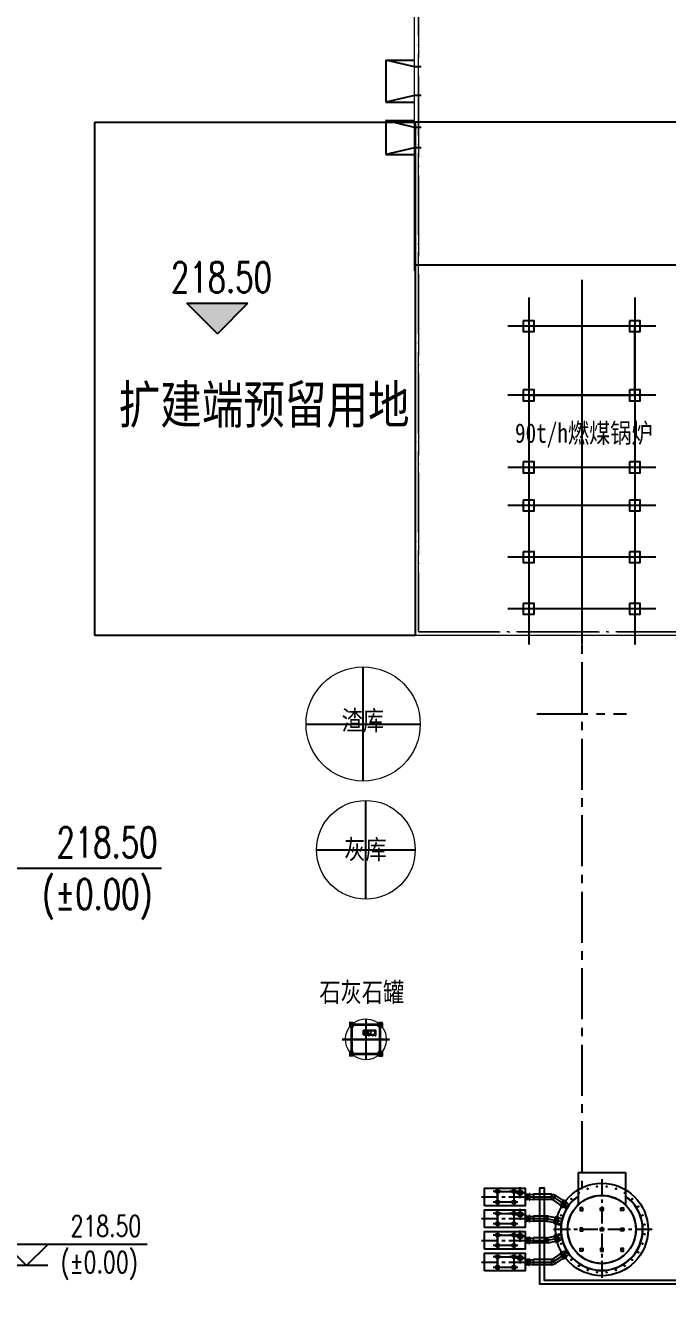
# Model space of a CAD drawing. Header units: metres. Extents: x 497246 to 997717, y 2998582 to 5998198.
# Drawn here: x 497714 to 497761.2, y 2998935.6 to 2999029.9 of the extents above; entities that cross this region are included whole.
import ezdxf

# ---------------------------------------------------------------- set-up
doc = ezdxf.new("R2010")
doc.units = ezdxf.units.M
doc.header["$LTSCALE"] = 1000
for name, pattern in [('CENTER', [2, 1.25, -0.25, 0.25, -0.25]), ('CENTER2', [1.125, 0.75, -0.125, 0.125, -0.125]), ('DASH', [0.35, 0.25, -0.1]), ('DASHED', [19.05, 12.7, -6.35]), ('DOTE', [2.42, 2, -0.2, 0.02, -0.2])]:
    doc.linetypes.add(name, pattern=pattern)
doc.layers.get('0').update_dxf_attribs({"linetype": 'CONTINUOUS'})
doc.layers.get('Defpoints').update_dxf_attribs({"linetype": 'CONTINUOUS'})
for name, color, linetype in [('00011qq11', 3, 'CONTINUOUS'), ('08', 1, 'CONTINUOUS'), ('1', 1, 'CENTER'), ('3', 3, 'CONTINUOUS'), ('4虚线层', 6, 'DASHED'), ('5', 6, 'DASHED'), ('DIM_ELEV', 3, 'CONTINUOUS'), ('DOTE', 1, 'CENTER'), ('PUB_TEXT', 7, 'CONTINUOUS'), ('Road Level', 7, 'CONTINUOUS'), ('YD-R2', 50, 'CONTINUOUS'), ('建筑', 7, 'CONTINUOUS'), ('建筑标高', 7, 'CONTINUOUS'), ('建筑门坡散水', 9, 'CONTINUOUS'), ('挡墙护坡', 5, 'CONTINUOUS'), ('文字', 255, 'CONTINUOUS')]:
    doc.layers.add(name, color=color, linetype=linetype)
for name, color, linetype, lineweight in [('05', 4, 'CENTER', 25), ('1轮廓实线层', 4, 'CONTINUOUS', 18), ('3中心线层', 7, 'CENTER', 25), ('5剖面线层', 2, 'CONTINUOUS', 13), ('细线', 7, 'CONTINUOUS', 18)]:
    doc.layers.add(name, color=color, linetype=linetype, lineweight=lineweight)
doc.layers.add('建筑轴线', color=1, linetype='DOTE', lineweight=15, plot=False)
doc.styles.add('-黑体', font='simhei.ttf', dxfattribs={"width": 0.8})
doc.styles.add('_HZTXT', font='txt.shx', dxfattribs={"width": 0.8, "bigfont": 'HZTXT.shx'})
doc.styles.add('_TCH_DIM', font='SIMPLEX', dxfattribs={"bigfont": 'GBCBIG'})

# ---------------------------------------------------------------- blocks, each defined once
blk = doc.blocks.new('11112233')
at = {"layer": '08'}
for p, q in [((497825.505, 2998985.936), (497825.505, 2998960.423)), ((497829.405, 2998985.936), (497829.405, 2998960.423)), ((497833.305, 2998985.936), (497833.305, 2998960.423)), ((497834.851, 2998983.837), (497823.959, 2998983.837)), ((497834.851, 2998978.757), (497823.959, 2998978.757)), ((497834.851, 2998973.457), (497823.959, 2998973.457)), ((497834.851, 2998970.657), (497823.959, 2998970.657)), ((497834.851, 2998966.857), (497823.959, 2998966.857)), ((497834.851, 2998963.057), (497823.959, 2998963.057))]:
    blk.add_line(p, q, dxfattribs=at)
for points in [[(497825.105, 2998984.237), (497825.105, 2998983.437), (497825.905, 2998983.437), (497825.905, 2998984.237)], [(497832.905, 2998984.237), (497832.905, 2998983.437), (497833.705, 2998983.437), (497833.705, 2998984.237)], [(497825.505, 2998983.837), (497825.505, 2998978.757), (497833.305, 2998978.757), (497833.305, 2998983.837)], [(497825.105, 2998979.157), (497825.105, 2998978.357), (497825.905, 2998978.357), (497825.905, 2998979.157)], [(497832.905, 2998979.157), (497832.905, 2998978.357), (497833.705, 2998978.357), (497833.705, 2998979.157)], [(497825.105, 2998973.857), (497825.105, 2998973.057), (497825.905, 2998973.057), (497825.905, 2998973.857)], [(497832.905, 2998973.857), (497832.905, 2998973.057), (497833.705, 2998973.057), (497833.705, 2998973.857)], [(497825.105, 2998971.057), (497825.105, 2998970.257), (497825.905, 2998970.257), (497825.905, 2998971.057)], [(497832.905, 2998971.057), (497832.905, 2998970.257), (497833.705, 2998970.257), (497833.705, 2998971.057)], [(497825.105, 2998967.257), (497825.105, 2998966.457), (497825.905, 2998966.457), (497825.905, 2998967.257)], [(497832.905, 2998967.257), (497832.905, 2998966.457), (497833.705, 2998966.457), (497833.705, 2998967.257)], [(497825.105, 2998963.457), (497825.105, 2998962.657), (497825.905, 2998962.657), (497825.905, 2998963.457)], [(497832.905, 2998963.457), (497832.905, 2998962.657), (497833.705, 2998962.657), (497833.705, 2998963.457)]]:
    blk.add_lwpolyline(points, close=True, dxfattribs=at)
blk = doc.blocks.new('zw$9954')
for points in [[(2300, 5300), (2100, 5300), (2100, 5100), (2300, 5100)], [(3600, 5300), (3800, 5300), (3800, 5100), (3600, 5100)], [(5100, 5300), (5300, 5300), (5300, 5100), (5100, 5100)], [(2300, 3800), (2100, 3800), (2100, 3600), (2300, 3600)], [(3600, 3800), (3800, 3800), (3800, 3600), (3600, 3600)], [(5100, 3800), (5300, 3800), (5300, 3600), (5100, 3600)], [(2300, 2100), (2100, 2100), (2100, 2300), (2300, 2300)], [(3600, 2100), (3800, 2100), (3800, 2300), (3600, 2300)], [(5100, 2100), (5300, 2100), (5300, 2300), (5100, 2300)]]:
    blk.add_lwpolyline(points, close=True)
for centre, radius in [((3700, 3700), 3400), ((2653, 6692), 24), ((3345, 6850), 24), ((4055, 6850), 24), ((4747, 6692), 24), ((1458, 5942), 24), ((2013, 6384), 24), ((5387, 6384), 24), ((5942, 5942), 24), ((708, 4747), 24), ((1016, 5387), 24), ((6384, 5387), 24), ((6692, 4747), 24), ((550, 4055), 24), ((6850, 4055), 24), ((550, 3345), 24), ((6850, 3345), 24), ((708, 2653), 24), ((1016, 2013), 24), ((6384, 2013), 24), ((6692, 2653), 24), ((1458, 1458), 24), ((2013, 1016), 24), ((5387, 1016), 24), ((5942, 1458), 24), ((2653, 708), 24), ((3345, 550), 24), ((4055, 550), 24), ((4747, 708), 24)]:
    blk.add_circle(centre, radius)
at = {"layer": '3中心线层'}
for p, q in [((2681, 6702), (2625, 6682)), ((2643, 6720), (2663, 6664)), ((3375, 6853), (3315, 6847)), ((3342, 6880), (3348, 6820)), ((3700, 7400), (3700, 0)), ((4085, 6847), (4025, 6853)), ((4058, 6880), (4052, 6820)), ((4775, 6682), (4719, 6702)), ((4757, 6720), (4737, 6664)), ((1437, 5963), (1480, 5920)), ((1480, 5963), (1437, 5920)), ((2039, 6400), (1988, 6368)), ((1997, 6410), (2029, 6359)), ((5412, 6368), (5361, 6400)), ((5403, 6410), (5371, 6359)), ((5963, 5963), (5920, 5920)), ((5963, 5920), (5920, 5963)), ((680, 4757), (736, 4737)), ((718, 4775), (698, 4719)), ((990, 5403), (1041, 5371)), ((1032, 5412), (1000, 5361)), ((6410, 5403), (6359, 5371)), ((6400, 5361), (6368, 5412)), ((6720, 4757), (6664, 4737)), ((6702, 4719), (6682, 4775)), ((520, 4058), (580, 4052)), ((553, 4085), (547, 4025)), ((6880, 4058), (6820, 4052)), ((6853, 4025), (6847, 4085)), ((7400, 3700), (0, 3700)), ((520, 3342), (580, 3348)), ((547, 3375), (553, 3315)), ((6880, 3342), (6820, 3348)), ((6847, 3315), (6853, 3375)), ((680, 2643), (736, 2663)), ((698, 2681), (718, 2625)), ((990, 1997), (1041, 2029)), ((1000, 2039), (1032, 1988)), ((6410, 1997), (6359, 2029)), ((6368, 1988), (6400, 2039)), ((6720, 2643), (6664, 2663)), ((6682, 2625), (6702, 2681)), ((1437, 1437), (1480, 1480)), ((1437, 1480), (1480, 1437)), ((1988, 1032), (2039, 1000)), ((1997, 990), (2029, 1041)), ((5361, 1000), (5412, 1032)), ((5403, 990), (5371, 1041)), ((5963, 1437), (5920, 1480)), ((5920, 1437), (5963, 1480)), ((2625, 718), (2681, 698)), ((2643, 680), (2663, 736)), ((3315, 553), (3375, 547)), ((3342, 520), (3348, 580)), ((4025, 547), (4085, 553)), ((4058, 520), (4052, 580)), ((4719, 698), (4775, 718)), ((4757, 680), (4737, 736))]:
    blk.add_line(p, q, dxfattribs=at)
blk = doc.blocks.new('A$C640E79A9')
for p, q in [((152, 903), (152, 533)), ((152, 903), (154, 903)), ((152, 533), (154, 533)), ((154, 940), (154, 495)), ((180, 940), (154, 940)), ((154, 495), (180, 495)), ((180, 495), (180, 940))]:
    blk.add_line(p, q)
for points in [[(3210, 1368), (3210, 68), (210, 68), (210, 1368)], [(1150, 1203), (1150, 1003), (950, 1003), (950, 1203)], [(2350, 1203), (2350, 1003), (2150, 1003), (2150, 1203)], [(1150, 433), (1150, 233), (950, 233), (950, 433)], [(2350, 433), (2350, 233), (2150, 233), (2150, 433)]]:
    blk.add_lwpolyline(points, close=True)
at = {"layer": '1轮廓实线层'}
for centre, radius in [((576, 408), 198), ((401, 408), 11), ((424, 495), 11), ((424, 320), 11), ((576, 408), 138), ((489, 559), 11), ((489, 256), 11), ((576, 583), 11), ((576, 233), 11), ((664, 559), 11), ((664, 256), 11), ((728, 495), 11), ((728, 320), 11), ((751, 408), 11)]:
    blk.add_circle(centre, radius, dxfattribs=at)
at = {"layer": '3中心线层'}
for p, q in [((740, 1103), (1360, 1103)), ((1050, 793), (1050, 1413)), ((1940, 1103), (2560, 1103)), ((2250, 793), (2250, 1413)), ((3420, 718), (0, 718)), ((147, 918), (185, 918)), ((147, 518), (185, 518)), ((984, 408), (169, 408)), ((576, 815), (576, 0)), ((740, 333), (1360, 333)), ((1050, 23), (1050, 643)), ((1940, 333), (2560, 333)), ((2250, 23), (2250, 643))]:
    blk.add_line(p, q, dxfattribs=at)
blk.add_lwpolyline([(2250, 1103), (2250, 333), (1050, 333), (1050, 1103)], close=True, dxfattribs=at)
blk.add_circle((576, 408), 175, dxfattribs=at)
blk = doc.blocks.new('A$C2EA612DB')
at = {"layer": '5剖面线层'}
h = blk.add_hatch(dxfattribs=at)
h.set_pattern_fill('ANSI37', color=0, scale=10, style=0)
h.set_pattern_definition([(45, (-12568.35, 2808.42), (-22.45064, 22.45064), []), (135, (-12568.35, 2808.42), (-22.45064, -22.45064), [])])
h.paths.add_polyline_path([(222, 387, 0.21164), (33, 387), (33, 57, 0.21164), (222, 57)])
for p, q in [((5, 407), (5, 37)), ((5, 407), (7, 407)), ((5, 37), (7, 37)), ((7, 445), (7, 0)), ((33, 445), (7, 445)), ((33, 0), (33, 445)), ((222, 0), (222, 445)), ((222, 445), (248, 445)), ((248, 445), (248, 0)), ((250, 407), (248, 407)), ((250, 37), (248, 37)), ((250, 407), (250, 37)), ((7, 0), (33, 0)), ((248, 0), (222, 0))]:
    blk.add_line(p, q)
for centre, start, end in [((127, 174), 66.10049, 113.89951), ((127, 271), 246.10049, 293.89951)]:
    blk.add_arc(centre, 233, start, end)
at = {"layer": '3中心线层'}
for p, q in [((0, 422), (38, 422)), ((0, 22), (38, 22)), ((255, 422), (217, 422)), ((255, 22), (217, 22))]:
    blk.add_line(p, q, dxfattribs=at)

msp = doc.modelspace()

# ---------------------------------------------------------------- hatches: boundary and pattern name
at = {"layer": 'Road Level'}
msp.add_hatch(color=256, dxfattribs=at).paths.add_polyline_path([(497728.125, 2999007.265), (497725.875, 2999009.515), (497730.375, 2999009.515)])
at = {"layer": '挡墙护坡', "linetype": 'Continuous'}
h = msp.add_hatch(dxfattribs=at)
h.set_pattern_fill('ANSI33', color=256, style=0)
h.set_pattern_definition([(45, (-861.717, 0), (-2.2450640303, 2.2450640303), []), (45, (-859.472, 0), (-2.2450640303, 2.2450640303), [1.5875, -0.79375])])
edge = h.paths.add_edge_path()
edge.add_line((497928.516, 2998901.333), (497928.516, 2998904.333))
edge.add_line((497928.516, 2998904.333), (497677.906, 2998904.333))
edge.add_line((497677.906, 2998904.333), (497652.906, 2998907.833))
edge.add_line((497652.906, 2998907.833), (497585.758, 2998907.833))
edge.add_line((497585.758, 2998907.833), (497584.114, 2998907.908))
edge.add_line((497584.114, 2998907.908), (497583.086, 2998908.033))
edge.add_arc((497585.689, 2998924.833), 17, 179.99144, 261.19191, ccw=False)
edge.add_line((497568.689, 2998924.835), (497568.608, 2998970.517))
edge.add_line((497568.608, 2998970.517), (497565.063, 2998995.51))
edge.add_line((497565.063, 2998995.51), (497564.955, 2999056.413))
edge.add_line((497564.955, 2999056.413), (497561.955, 2999056.408))
edge.add_line((497561.955, 2999056.408), (497562.064, 2998995.296))
edge.add_line((497562.064, 2998995.296), (497565.608, 2998970.302))
edge.add_line((497565.608, 2998970.302), (497565.689, 2998924.833))
edge.add_arc((497585.689, 2998924.833), 20, 180.00007, 261.33693)
edge.add_line((497582.677, 2998905.061), (497583.864, 2998904.916))
edge.add_line((497583.864, 2998904.916), (497585.689, 2998904.833))
edge.add_line((497585.689, 2998904.833), (497652.697, 2998904.833))
edge.add_line((497652.697, 2998904.833), (497677.697, 2998901.333))
edge.add_line((497677.697, 2998901.333), (497928.516, 2998901.333))

# ---------------------------------------------------------------- linework, layer by layer
at = {"color": 3, "linetype": 'CENTER'}
for p, q in [((497738.84, 2998974.362), (497738.84, 2998982.762)), ((497734.64, 2998978.562), (497743.04, 2998978.562)), ((497739.04, 2998965.682), (497739.04, 2998972.942)), ((497735.41, 2998969.312), (497742.67, 2998969.312))]:
    msp.add_line(p, q, dxfattribs=at)
at = {"color": 1}
for p, q in [((497738.115, 2998956.599), (497737.815, 2998956.599)), ((497737.885, 2998956.497), (497737.815, 2998956.497)), ((497737.885, 2998956.492), (497737.815, 2998956.492)), ((497737.885, 2998956.407), (497737.815, 2998956.407)), ((497737.885, 2998956.402), (497737.815, 2998956.402)), ((497738.115, 2998956.299), (497737.815, 2998956.299)), ((497737.885, 2998956.299), (497737.885, 2998956.599)), ((497737.89, 2998956.549), (497737.885, 2998956.549)), ((497737.89, 2998956.349), (497737.885, 2998956.349)), ((497737.89, 2998956.299), (497737.89, 2998956.599)), ((497738.04, 2998956.492), (497737.89, 2998956.492)), ((497738.04, 2998956.407), (497737.89, 2998956.407)), ((497737.895, 2998956.452), (497737.895, 2998956.484)), ((497737.895, 2998956.414), (497737.895, 2998956.447)), ((497738.032, 2998956.487), (497737.897, 2998956.487)), ((497738.032, 2998956.412), (497737.897, 2998956.412)), ((497737.949, 2998956.357), (497737.949, 2998956.282)), ((497737.949, 2998956.357), (497738.009, 2998956.357)), ((497737.949, 2998956.282), (497738.009, 2998956.282)), ((497737.954, 2998956.372), (497737.954, 2998956.272)), ((497737.954, 2998956.362), (497737.954, 2998954.387)), ((497737.962, 2998956.369), (497737.962, 2998956.272)), ((497737.979, 2998956.362), (497737.979, 2998954.387)), ((497737.996, 2998956.369), (497737.996, 2998956.272)), ((497738.004, 2998956.372), (497738.004, 2998956.272)), ((497738.009, 2998956.357), (497738.009, 2998956.282)), ((497738.035, 2998956.452), (497738.035, 2998956.484)), ((497738.035, 2998956.414), (497738.035, 2998956.447)), ((497738.04, 2998956.299), (497738.04, 2998956.599)), ((497738.045, 2998956.549), (497738.04, 2998956.549)), ((497738.045, 2998956.349), (497738.04, 2998956.349)), ((497738.043, 2998956.46), (497738.143, 2998956.46)), ((497738.043, 2998956.41), (497738.143, 2998956.41)), ((497738.045, 2998956.299), (497738.045, 2998956.599)), ((497738.115, 2998956.497), (497738.045, 2998956.497)), ((497738.115, 2998956.492), (497738.045, 2998956.492)), ((497738.045, 2998956.452), (497738.052, 2998956.452)), ((497738.045, 2998956.418), (497738.052, 2998956.418)), ((497738.115, 2998956.407), (497738.045, 2998956.407)), ((497738.115, 2998956.402), (497738.045, 2998956.402)), ((497740.027, 2998956.46), (497738.052, 2998956.46)), ((497738.052, 2998956.41), (497738.052, 2998956.46)), ((497740.027, 2998956.435), (497738.052, 2998956.435)), ((497738.057, 2998956.465), (497738.132, 2998956.465)), ((497738.057, 2998956.46), (497738.057, 2998956.465)), ((497738.057, 2998956.41), (497738.057, 2998956.46)), ((497738.057, 2998956.405), (497738.057, 2998956.41)), ((497738.057, 2998956.405), (497738.132, 2998956.405)), ((497738.115, 2998956.299), (497738.115, 2998956.599)), ((497738.132, 2998956.405), (497738.132, 2998956.465)), ((497738.86, 2998955.694), (497738.86, 2998956.055)), ((497738.86, 2998956.055), (497739.764, 2998956.055)), ((497738.86, 2998955.694), (497739.228, 2998955.694)), ((497738.885, 2998955.694), (497738.885, 2998956.055)), ((497738.885, 2998956.03), (497739.228, 2998956.03)), ((497738.885, 2998955.719), (497739.228, 2998955.719)), ((497739.195, 2998955.988), (497739.195, 2998956.055)), ((497739.195, 2998955.694), (497739.195, 2998955.768)), ((497739.228, 2998955.988), (497739.228, 2998956.055)), ((497739.228, 2998955.656), (497739.228, 2998955.768)), ((497739.266, 2998955.988), (497739.266, 2998956.055)), ((497739.266, 2998955.656), (497739.266, 2998955.768)), ((497739.274, 2998955.988), (497739.274, 2998956.055)), ((497739.274, 2998956.03), (497739.718, 2998956.03)), ((497739.274, 2998955.656), (497739.274, 2998955.768)), ((497739.274, 2998955.719), (497739.718, 2998955.719)), ((497739.274, 2998955.694), (497739.718, 2998955.694)), ((497739.538, 2998955.638), (497739.538, 2998955.694)), ((497739.582, 2998955.638), (497739.582, 2998955.694)), ((497739.718, 2998955.656), (497739.718, 2998956.055)), ((497739.726, 2998955.656), (497739.726, 2998956.055)), ((497739.764, 2998955.694), (497739.764, 2998956.055)), ((497739.764, 2998955.656), (497739.764, 2998956.055)), ((497740.037, 2998956.46), (497739.937, 2998956.46)), ((497740.034, 2998956.452), (497739.937, 2998956.452)), ((497740.034, 2998956.418), (497739.937, 2998956.418)), ((497740.037, 2998956.41), (497739.937, 2998956.41)), ((497740.022, 2998956.465), (497739.947, 2998956.465)), ((497739.947, 2998956.465), (497739.947, 2998956.405)), ((497740.022, 2998956.405), (497739.947, 2998956.405)), ((497740.265, 2998956.599), (497739.965, 2998956.599)), ((497739.965, 2998956.299), (497739.965, 2998956.599)), ((497740.035, 2998956.497), (497739.965, 2998956.497)), ((497740.035, 2998956.492), (497739.965, 2998956.492)), ((497740.035, 2998956.407), (497739.965, 2998956.407)), ((497740.035, 2998956.402), (497739.965, 2998956.402)), ((497740.265, 2998956.299), (497739.965, 2998956.299)), ((497740.022, 2998956.465), (497740.022, 2998956.405)), ((497740.035, 2998956.299), (497740.035, 2998956.599)), ((497740.04, 2998956.549), (497740.035, 2998956.549)), ((497740.04, 2998956.349), (497740.035, 2998956.349)), ((497740.04, 2998956.299), (497740.04, 2998956.599)), ((497740.19, 2998956.492), (497740.04, 2998956.492)), ((497740.19, 2998956.407), (497740.04, 2998956.407)), ((497740.045, 2998956.452), (497740.045, 2998956.484)), ((497740.045, 2998956.414), (497740.045, 2998956.447)), ((497740.182, 2998956.487), (497740.047, 2998956.487)), ((497740.182, 2998956.412), (497740.047, 2998956.412)), ((497740.071, 2998956.357), (497740.071, 2998956.282)), ((497740.071, 2998956.357), (497740.076, 2998956.357)), ((497740.071, 2998956.282), (497740.131, 2998956.282)), ((497740.076, 2998956.372), (497740.076, 2998956.272)), ((497740.076, 2998956.362), (497740.126, 2998956.362)), ((497740.076, 2998956.357), (497740.126, 2998956.357)), ((497740.084, 2998956.369), (497740.084, 2998956.362)), ((497740.101, 2998954.387), (497740.101, 2998956.362)), ((497740.118, 2998956.369), (497740.118, 2998956.362)), ((497740.126, 2998956.372), (497740.126, 2998956.272)), ((497740.126, 2998954.387), (497740.126, 2998956.362)), ((497740.126, 2998956.357), (497740.131, 2998956.357)), ((497740.131, 2998956.357), (497740.131, 2998956.282)), ((497740.185, 2998956.452), (497740.185, 2998956.484)), ((497740.185, 2998956.414), (497740.185, 2998956.447)), ((497740.19, 2998956.299), (497740.19, 2998956.599)), ((497740.195, 2998956.549), (497740.19, 2998956.549)), ((497740.195, 2998956.349), (497740.19, 2998956.349)), ((497740.195, 2998956.299), (497740.195, 2998956.599)), ((497740.265, 2998956.497), (497740.195, 2998956.497)), ((497740.265, 2998956.492), (497740.195, 2998956.492)), ((497740.265, 2998956.407), (497740.195, 2998956.407)), ((497740.265, 2998956.402), (497740.195, 2998956.402)), ((497740.265, 2998956.299), (497740.265, 2998956.599)), ((497739.228, 2998955.656), (497739.274, 2998955.656)), ((497739.543, 2998955.633), (497739.538, 2998955.638)), ((497739.543, 2998955.633), (497739.577, 2998955.633)), ((497739.577, 2998955.633), (497739.582, 2998955.638)), ((497739.718, 2998955.656), (497739.764, 2998955.656)), ((497738.115, 2998954.449), (497737.815, 2998954.449)), ((497737.885, 2998954.347), (497737.815, 2998954.347)), ((497737.885, 2998954.342), (497737.815, 2998954.342)), ((497737.885, 2998954.257), (497737.815, 2998954.257)), ((497737.885, 2998954.252), (497737.815, 2998954.252)), ((497737.885, 2998954.149), (497737.885, 2998954.449)), ((497737.89, 2998954.399), (497737.885, 2998954.399)), ((497737.89, 2998954.199), (497737.885, 2998954.199)), ((497737.89, 2998954.149), (497737.89, 2998954.449)), ((497738.04, 2998954.342), (497737.89, 2998954.342)), ((497738.04, 2998954.257), (497737.89, 2998954.257)), ((497737.895, 2998954.302), (497737.895, 2998954.334)), ((497737.895, 2998954.264), (497737.895, 2998954.297)), ((497738.032, 2998954.337), (497737.897, 2998954.337)), ((497738.032, 2998954.262), (497737.897, 2998954.262)), ((497738.009, 2998954.467), (497737.949, 2998954.467)), ((497737.949, 2998954.392), (497737.949, 2998954.467)), ((497737.954, 2998954.392), (497737.949, 2998954.392)), ((497737.954, 2998954.377), (497737.954, 2998954.477)), ((497738.004, 2998954.387), (497737.954, 2998954.387)), ((497737.962, 2998954.38), (497737.962, 2998954.387)), ((497737.996, 2998954.38), (497737.996, 2998954.387)), ((497738.004, 2998954.377), (497738.004, 2998954.477)), ((497738.009, 2998954.392), (497738.004, 2998954.392)), ((497738.009, 2998954.392), (497738.009, 2998954.467)), ((497738.035, 2998954.302), (497738.035, 2998954.334)), ((497738.035, 2998954.264), (497738.035, 2998954.297)), ((497738.045, 2998954.399), (497738.04, 2998954.399)), ((497738.045, 2998954.199), (497738.04, 2998954.199)), ((497738.043, 2998954.339), (497738.143, 2998954.339)), ((497738.043, 2998954.289), (497738.143, 2998954.289)), ((497738.115, 2998954.347), (497738.045, 2998954.347)), ((497738.115, 2998954.342), (497738.045, 2998954.342)), ((497738.045, 2998954.331), (497738.143, 2998954.331)), ((497738.045, 2998954.297), (497738.143, 2998954.297)), ((497738.115, 2998954.257), (497738.045, 2998954.257)), ((497738.115, 2998954.252), (497738.045, 2998954.252)), ((497738.052, 2998954.314), (497740.027, 2998954.314)), ((497738.052, 2998954.289), (497740.027, 2998954.289)), ((497738.057, 2998954.284), (497738.057, 2998954.344)), ((497738.057, 2998954.344), (497738.132, 2998954.344)), ((497738.057, 2998954.284), (497738.132, 2998954.284)), ((497738.132, 2998954.284), (497738.132, 2998954.344)), ((497740.037, 2998954.339), (497739.937, 2998954.339)), ((497740.037, 2998954.289), (497739.937, 2998954.289)), ((497740.022, 2998954.344), (497739.947, 2998954.344)), ((497739.947, 2998954.344), (497739.947, 2998954.284)), ((497740.022, 2998954.284), (497739.947, 2998954.284)), ((497740.265, 2998954.449), (497739.965, 2998954.449)), ((497739.965, 2998954.149), (497739.965, 2998954.449)), ((497740.035, 2998954.347), (497739.965, 2998954.347)), ((497740.035, 2998954.342), (497739.965, 2998954.342)), ((497740.035, 2998954.257), (497739.965, 2998954.257)), ((497740.035, 2998954.252), (497739.965, 2998954.252)), ((497740.265, 2998954.149), (497739.965, 2998954.149)), ((497740.022, 2998954.344), (497740.022, 2998954.339)), ((497740.022, 2998954.339), (497740.022, 2998954.289)), ((497740.022, 2998954.289), (497740.022, 2998954.284)), ((497740.027, 2998954.339), (497740.027, 2998954.289)), ((497740.034, 2998954.331), (497740.027, 2998954.331)), ((497740.034, 2998954.297), (497740.027, 2998954.297)), ((497740.035, 2998954.149), (497740.035, 2998954.449)), ((497740.04, 2998954.399), (497740.035, 2998954.399)), ((497740.04, 2998954.199), (497740.035, 2998954.199)), ((497740.04, 2998954.149), (497740.04, 2998954.449)), ((497740.19, 2998954.342), (497740.04, 2998954.342)), ((497740.19, 2998954.257), (497740.04, 2998954.257)), ((497740.045, 2998954.302), (497740.045, 2998954.334)), ((497740.045, 2998954.264), (497740.045, 2998954.297)), ((497740.182, 2998954.337), (497740.047, 2998954.337)), ((497740.182, 2998954.262), (497740.047, 2998954.262)), ((497740.071, 2998954.392), (497740.071, 2998954.467)), ((497740.131, 2998954.467), (497740.071, 2998954.467)), ((497740.131, 2998954.392), (497740.071, 2998954.392)), ((497740.076, 2998954.377), (497740.076, 2998954.477)), ((497740.084, 2998954.38), (497740.084, 2998954.477)), ((497740.118, 2998954.38), (497740.118, 2998954.477)), ((497740.126, 2998954.377), (497740.126, 2998954.477)), ((497740.131, 2998954.392), (497740.131, 2998954.467)), ((497740.185, 2998954.302), (497740.185, 2998954.334)), ((497740.185, 2998954.264), (497740.185, 2998954.297)), ((497740.19, 2998954.149), (497740.19, 2998954.449)), ((497740.195, 2998954.399), (497740.19, 2998954.399)), ((497740.195, 2998954.199), (497740.19, 2998954.199)), ((497740.195, 2998954.149), (497740.195, 2998954.449)), ((497740.265, 2998954.347), (497740.195, 2998954.347)), ((497740.265, 2998954.342), (497740.195, 2998954.342)), ((497740.265, 2998954.257), (497740.195, 2998954.257)), ((497740.265, 2998954.252), (497740.195, 2998954.252)), ((497740.265, 2998954.149), (497740.265, 2998954.449))]:
    msp.add_line(p, q, dxfattribs=at)
for p, q in [((497754.638, 2998945.593), (497754.638, 2998943.178)), ((497754.638, 2998945.593), (497758.138, 2998945.593)), ((497758.138, 2998945.593), (497758.138, 2998943.178)), ((497753.628, 2998943.54), (497753.348, 2998943.121)), ((497753.605, 2998943.51), (497753.367, 2998943.153)), ((497753.371, 2998943.105), (497753.651, 2998943.525)), ((497753.479, 2998943.033), (497753.759, 2998943.453)), ((497753.783, 2998943.437), (497753.502, 2998943.017)), ((497753.786, 2998943.435), (497753.505, 2998943.015)), ((497753.616, 2998943.473), (497753.514, 2998943.085)), ((497753.763, 2998943.404), (497753.525, 2998943.048)), ((497753.763, 2998943.404), (497753.525, 2998943.048)), ((497753.529, 2998942.999), (497753.809, 2998943.419)), ((497753.605, 2998943.51), (497753.607, 2998943.509)), ((497753.651, 2998943.525), (497753.628, 2998943.54)), ((497753.759, 2998943.453), (497753.783, 2998943.437)), ((497753.763, 2998943.404), (497753.762, 2998943.406)), ((497753.763, 2998943.404), (497753.765, 2998943.403)), ((497753.809, 2998943.419), (497753.786, 2998943.435)), ((497753.348, 2998943.121), (497753.371, 2998943.105)), ((497753.367, 2998943.153), (497753.369, 2998943.152)), ((497753.406, 2998943.157), (497753.724, 2998943.4)), ((497753.502, 2998943.017), (497753.479, 2998943.033)), ((497753.505, 2998943.015), (497753.529, 2998942.999)), ((497753.525, 2998943.048), (497753.523, 2998943.049)), ((497753.525, 2998943.048), (497753.527, 2998943.047)), ((497753.016, 2998942.321), (497752.918, 2998941.826)), ((497752.918, 2998941.826), (497752.945, 2998941.82)), ((497753.007, 2998942.284), (497752.923, 2998941.863)), ((497752.923, 2998941.863), (497752.925, 2998941.863)), ((497752.945, 2998941.82), (497753.044, 2998942.315)), ((497752.957, 2998941.882), (497753.159, 2998942.228)), ((497753.007, 2998942.284), (497753.009, 2998942.284)), ((497753.044, 2998942.315), (497753.016, 2998942.321)), ((497753.031, 2998942.254), (497753.085, 2998941.856)), ((497753.073, 2998941.795), (497753.171, 2998942.29)), ((497753.1, 2998941.789), (497753.073, 2998941.795)), ((497753.199, 2998942.285), (497753.1, 2998941.789)), ((497753.203, 2998942.284), (497753.104, 2998941.788)), ((497753.104, 2998941.788), (497753.132, 2998941.783)), ((497753.11, 2998941.826), (497753.108, 2998941.827)), ((497753.193, 2998942.247), (497753.11, 2998941.826)), ((497753.193, 2998942.247), (497753.11, 2998941.826)), ((497753.11, 2998941.826), (497753.111, 2998941.826)), ((497753.132, 2998941.783), (497753.23, 2998942.278)), ((497753.171, 2998942.29), (497753.199, 2998942.285)), ((497753.193, 2998942.247), (497753.191, 2998942.247)), ((497753.193, 2998942.247), (497753.195, 2998942.246)), ((497753.23, 2998942.278), (497753.203, 2998942.284)), ((497752.918, 2998940.96), (497752.945, 2998940.965)), ((497753.016, 2998940.465), (497752.918, 2998940.96)), ((497752.923, 2998940.922), (497752.925, 2998940.923)), ((497753.007, 2998940.501), (497752.923, 2998940.922)), ((497752.945, 2998940.965), (497753.044, 2998940.47)), ((497752.957, 2998940.904), (497753.159, 2998940.557)), ((497753.031, 2998940.532), (497753.085, 2998940.929)), ((497753.1, 2998940.996), (497753.073, 2998940.991)), ((497753.073, 2998940.991), (497753.171, 2998940.495)), ((497753.199, 2998940.501), (497753.1, 2998940.996)), ((497753.104, 2998940.997), (497753.132, 2998941.002)), ((497753.203, 2998940.502), (497753.104, 2998940.997)), ((497753.11, 2998940.959), (497753.108, 2998940.959)), ((497753.11, 2998940.959), (497753.111, 2998940.96)), ((497753.193, 2998940.539), (497753.11, 2998940.959)), ((497753.193, 2998940.539), (497753.11, 2998940.959)), ((497753.132, 2998941.002), (497753.23, 2998940.507)), ((497753.007, 2998940.501), (497753.009, 2998940.502)), ((497753.044, 2998940.47), (497753.016, 2998940.465)), ((497753.171, 2998940.495), (497753.199, 2998940.501)), ((497753.193, 2998940.539), (497753.191, 2998940.538)), ((497753.193, 2998940.539), (497753.195, 2998940.539)), ((497753.23, 2998940.507), (497753.203, 2998940.502)), ((497753.348, 2998939.665), (497753.371, 2998939.68)), ((497753.628, 2998939.245), (497753.348, 2998939.665)), ((497753.367, 2998939.632), (497753.369, 2998939.633)), ((497753.605, 2998939.275), (497753.367, 2998939.632)), ((497753.371, 2998939.68), (497753.651, 2998939.26)), ((497753.502, 2998939.768), (497753.479, 2998939.753)), ((497753.479, 2998939.753), (497753.759, 2998939.333)), ((497753.783, 2998939.348), (497753.502, 2998939.768)), ((497753.505, 2998939.77), (497753.529, 2998939.786)), ((497753.786, 2998939.35), (497753.505, 2998939.77)), ((497753.616, 2998939.313), (497753.514, 2998939.7)), ((497753.525, 2998939.738), (497753.523, 2998939.737)), ((497753.525, 2998939.738), (497753.527, 2998939.739)), ((497753.763, 2998939.381), (497753.525, 2998939.738)), ((497753.763, 2998939.381), (497753.525, 2998939.738)), ((497753.529, 2998939.786), (497753.809, 2998939.366)), ((497753.406, 2998939.628), (497753.724, 2998939.385)), ((497753.605, 2998939.275), (497753.607, 2998939.277)), ((497753.651, 2998939.26), (497753.628, 2998939.245)), ((497753.759, 2998939.333), (497753.783, 2998939.348)), ((497753.763, 2998939.381), (497753.762, 2998939.38)), ((497753.763, 2998939.381), (497753.765, 2998939.382)), ((497753.809, 2998939.366), (497753.786, 2998939.35))]:
    msp.add_line(p, q)
at = {"color": 3}
for p, q in [((497751.057, 2998943.978), (497751.057, 2998943.608)), ((497751.057, 2998943.978), (497751.059, 2998943.978)), ((497751.057, 2998943.608), (497751.059, 2998943.608)), ((497751.059, 2998944.015), (497751.059, 2998943.57)), ((497751.085, 2998944.015), (497751.059, 2998944.015)), ((497751.059, 2998943.57), (497751.085, 2998943.57)), ((497751.085, 2998943.57), (497751.085, 2998944.015)), ((497751.085, 2998943.955), (497751.357, 2998943.981)), ((497751.085, 2998943.63), (497751.357, 2998943.604)), ((497752.69, 2998943.981), (497751.357, 2998943.981)), ((497751.357, 2998943.981), (497751.357, 2998943.604)), ((497752.69, 2998943.604), (497751.357, 2998943.604)), ((497752.78, 2998943.577), (497753.356, 2998943.192)), ((497752.989, 2998943.89), (497753.566, 2998943.505)), ((497753.321, 2998943.138), (497753.601, 2998943.558)), ((497753.625, 2998943.543), (497753.344, 2998943.123)), ((497753.605, 2998943.51), (497753.367, 2998943.153)), ((497753.601, 2998943.558), (497753.625, 2998943.543)), ((497753.605, 2998943.51), (497753.604, 2998943.511)), ((497753.344, 2998943.123), (497753.321, 2998943.138)), ((497753.367, 2998943.153), (497753.365, 2998943.154)), ((497751.057, 2998942.378), (497751.057, 2998942.008)), ((497751.057, 2998942.378), (497751.059, 2998942.378)), ((497751.057, 2998942.008), (497751.059, 2998942.008)), ((497751.059, 2998942.415), (497751.059, 2998941.97)), ((497751.085, 2998942.415), (497751.059, 2998942.415)), ((497751.059, 2998941.97), (497751.085, 2998941.97)), ((497751.085, 2998941.97), (497751.085, 2998942.415)), ((497751.085, 2998942.355), (497751.357, 2998942.381)), ((497751.085, 2998942.03), (497751.357, 2998942.004)), ((497752.332, 2998942.381), (497751.357, 2998942.381)), ((497751.357, 2998942.381), (497751.357, 2998942.004)), ((497752.332, 2998942.004), (497751.357, 2998942.004)), ((497752.363, 2998942.001), (497752.899, 2998941.895)), ((497752.437, 2998942.371), (497752.972, 2998942.264)), ((497752.886, 2998941.832), (497752.985, 2998942.327)), ((497752.914, 2998941.826), (497752.886, 2998941.832)), ((497753.012, 2998942.322), (497752.914, 2998941.826)), ((497752.923, 2998941.863), (497752.921, 2998941.864)), ((497753.007, 2998942.284), (497752.923, 2998941.863)), ((497752.985, 2998942.327), (497753.012, 2998942.322)), ((497753.007, 2998942.284), (497753.005, 2998942.284)), ((497751.057, 2998940.408), (497751.057, 2998940.778)), ((497751.057, 2998940.778), (497751.059, 2998940.778)), ((497751.059, 2998940.37), (497751.059, 2998940.815)), ((497751.059, 2998940.815), (497751.085, 2998940.815)), ((497751.085, 2998940.815), (497751.085, 2998940.37)), ((497751.085, 2998940.755), (497751.357, 2998940.781)), ((497752.332, 2998940.781), (497751.357, 2998940.781)), ((497751.357, 2998940.404), (497751.357, 2998940.781)), ((497752.363, 2998940.784), (497752.899, 2998940.891)), ((497752.914, 2998940.959), (497752.886, 2998940.954)), ((497752.886, 2998940.954), (497752.985, 2998940.458)), ((497753.012, 2998940.464), (497752.914, 2998940.959)), ((497752.923, 2998940.922), (497752.921, 2998940.922)), ((497753.007, 2998940.501), (497752.923, 2998940.922)), ((497751.057, 2998940.408), (497751.059, 2998940.408)), ((497751.085, 2998940.37), (497751.059, 2998940.37)), ((497751.085, 2998940.43), (497751.357, 2998940.404)), ((497752.332, 2998940.404), (497751.357, 2998940.404)), ((497752.437, 2998940.415), (497752.972, 2998940.521)), ((497752.985, 2998940.458), (497753.012, 2998940.464)), ((497753.007, 2998940.501), (497753.005, 2998940.501)), ((497753.344, 2998939.663), (497753.321, 2998939.647)), ((497753.321, 2998939.647), (497753.601, 2998939.227)), ((497753.625, 2998939.243), (497753.344, 2998939.663)), ((497753.367, 2998939.632), (497753.365, 2998939.631)), ((497753.605, 2998939.275), (497753.367, 2998939.632)), ((497751.057, 2998938.808), (497751.057, 2998939.178)), ((497751.057, 2998939.178), (497751.059, 2998939.178)), ((497751.057, 2998938.808), (497751.059, 2998938.808)), ((497751.059, 2998938.77), (497751.059, 2998939.215)), ((497751.059, 2998939.215), (497751.085, 2998939.215)), ((497751.085, 2998938.77), (497751.059, 2998938.77)), ((497751.085, 2998939.215), (497751.085, 2998938.77)), ((497751.085, 2998939.155), (497751.357, 2998939.181)), ((497751.085, 2998938.83), (497751.357, 2998938.804)), ((497752.69, 2998939.181), (497751.357, 2998939.181)), ((497751.357, 2998938.804), (497751.357, 2998939.181)), ((497752.69, 2998938.804), (497751.357, 2998938.804)), ((497752.78, 2998939.208), (497753.356, 2998939.594)), ((497752.989, 2998938.895), (497753.566, 2998939.28)), ((497753.601, 2998939.227), (497753.625, 2998939.243)), ((497753.605, 2998939.275), (497753.604, 2998939.274))]:
    msp.add_line(p, q, dxfattribs=at)
at = {"color": 1}
msp.add_lwpolyline([(497739.19, 2998955.768), (497739.408, 2998955.768), (497739.408, 2998955.988), (497739.19, 2998955.988)], close=True, dxfattribs=at)
at = {"color": 252}
msp.add_lwpolyline([(497763.614, 2998937.377), (497751.838, 2998937.377), (497751.838, 2998944.443), (497752.138, 2998944.443), (497752.138, 2998937.677), (497763.614, 2998937.677)], dxfattribs=at)
at = {"color": 3}
for points in [[(497752.989, 2998943.89), (497752.78, 2998943.577, 0.148336), (497752.69, 2998943.604), (497752.69, 2998943.981, -0.148336)], [(497752.332, 2998942.381), (497752.332, 2998942.004, -0.049127), (497752.363, 2998942.001), (497752.437, 2998942.371, 0.049127)], [(497752.332, 2998940.404), (497752.332, 2998940.781, 0.049127), (497752.363, 2998940.784), (497752.437, 2998940.415, -0.049127)], [(497752.989, 2998938.895), (497752.78, 2998939.208, -0.148336), (497752.69, 2998939.181), (497752.69, 2998938.804, 0.148336)]]:
    msp.add_lwpolyline(points, format="xyb", close=True, dxfattribs=at)
for points in [[(497753.616, 2998943.473), (497753.724, 2998943.4), (497753.514, 2998943.085), (497753.406, 2998943.157)], [(497753.031, 2998942.254), (497753.159, 2998942.228), (497753.085, 2998941.856), (497752.957, 2998941.882)], [(497753.031, 2998940.532), (497753.159, 2998940.557), (497753.085, 2998940.929), (497752.957, 2998940.904)], [(497753.616, 2998939.313), (497753.724, 2998939.385), (497753.514, 2998939.7), (497753.406, 2998939.628)]]:
    msp.add_lwpolyline(points, close=True)
for points in [[(497753.564, 2998943.053), (497753.789, 2998942.903), (497753.998, 2998943.216), (497753.774, 2998943.366)], [(497753.144, 2998941.846), (497753.409, 2998941.793), (497753.482, 2998942.163), (497753.218, 2998942.216)], [(497753.144, 2998940.94), (497753.409, 2998940.992), (497753.482, 2998940.623), (497753.218, 2998940.57)], [(497753.564, 2998939.733), (497753.789, 2998939.883), (497753.998, 2998939.569), (497753.774, 2998939.419)]]:
    msp.add_lwpolyline(points)
at = {"color": 1}
for centre, radius in [((497737.979, 2998956.435), 0.0683), ((497737.979, 2998956.435), 0.0633), ((497737.965, 2998956.449), 0.0075), ((497739.04, 2998955.874), 0.155), ((497739.04, 2998955.874), 0.102), ((497739.04, 2998955.874), 0.0715), ((497739.04, 2998955.874), 0.0368), ((497740.101, 2998956.435), 0.0683), ((497740.101, 2998956.435), 0.0633), ((497740.115, 2998956.449), 0.0075), ((497737.979, 2998954.314), 0.0683), ((497737.979, 2998954.314), 0.0633), ((497737.965, 2998954.299), 0.0075), ((497740.101, 2998954.314), 0.0683), ((497740.101, 2998954.314), 0.0633), ((497740.115, 2998954.299), 0.0075)]:
    msp.add_circle(centre, radius, dxfattribs=at)
for radius in [2.514, 2.5]:
    msp.add_circle((497756.388, 2998941.393), radius)
for centre, start, end in [((497737.892, 2998956.452), 270, 0.00002), ((497737.892, 2998956.447), 0.00002, 90), ((497737.897, 2998956.484), 90, 180.00002), ((497737.897, 2998956.414), 180.00002, 270), ((497738.032, 2998956.484), 0.00002, 90), ((497738.032, 2998956.414), 270, 0.00002), ((497738.037, 2998956.452), 180.00002, 270), ((497738.037, 2998956.447), 90, 180.00002), ((497740.042, 2998956.452), 270, 0.00002), ((497740.042, 2998956.447), 0.00002, 90), ((497740.047, 2998956.484), 90, 180.00002), ((497740.047, 2998956.414), 180.00002, 270), ((497740.182, 2998956.484), 0.00002, 90), ((497740.182, 2998956.414), 270, 0.00002), ((497740.187, 2998956.452), 180.00002, 270), ((497740.187, 2998956.447), 90, 180.00002), ((497737.892, 2998954.302), 270, 0.00002), ((497737.892, 2998954.297), 0.00002, 90), ((497737.897, 2998954.334), 90, 180.00002), ((497737.897, 2998954.264), 180.00002, 270), ((497738.032, 2998954.334), 0.00002, 90), ((497738.032, 2998954.264), 270, 0.00002), ((497738.037, 2998954.302), 180.00002, 270), ((497738.037, 2998954.297), 90, 180.00002), ((497740.042, 2998954.302), 270, 0.00002), ((497740.042, 2998954.297), 0.00002, 90), ((497740.047, 2998954.334), 90, 180.00002), ((497740.047, 2998954.264), 180.00002, 270), ((497740.182, 2998954.334), 0.00002, 90), ((497740.182, 2998954.264), 270, 0.00002), ((497740.187, 2998954.302), 180.00002, 270), ((497740.187, 2998954.297), 90, 180.00002)]:
    msp.add_arc(centre, 0.0025, start, end, dxfattribs=at)
msp.add_arc((497756.388, 2998941.393), 3.016, 125.46734, 54.53266)
at = {"layer": '00011qq11', "color": 1, "linetype": 'CENTER2', "ltscale": 0.005}
for p, q in [((497754.915, 2999011.229), (497754.915, 2998943.788)), ((497751.617, 2998979.316), (497758.213, 2998979.316))]:
    msp.add_line(p, q, dxfattribs=at)
at = {"layer": '05'}
for p, q in [((497739.04, 2998956.874), (497739.04, 2998953.874)), ((497737.29, 2998955.374), (497740.79, 2998955.374)), ((497740.79, 2998955.374), (497737.29, 2998955.374))]:
    msp.add_line(p, q, dxfattribs=at)
at = {"layer": '1', "color": 1}
for p, q in [((497738.118, 2998956.448), (497737.883, 2998956.448)), ((497738.118, 2998956.435), (497737.883, 2998956.435)), ((497737.979, 2998956.543), (497737.979, 2998956.166)), ((497740.209, 2998956.435), (497739.832, 2998956.435)), ((497740.101, 2998956.297), (497740.101, 2998956.573)), ((497737.871, 2998954.314), (497740.027, 2998954.314)), ((497739.962, 2998954.314), (497740.239, 2998954.314)), ((497740.101, 2998954.206), (497740.101, 2998954.583))]:
    msp.add_line(p, q, dxfattribs=at)
at = {"layer": '3', "color": 1}
for p, q in [((497738.004, 2998956.362), (497737.954, 2998956.362)), ((497737.954, 2998956.272), (497737.962, 2998956.272)), ((497737.996, 2998956.272), (497738.004, 2998956.272)), ((497739.937, 2998956.46), (497739.937, 2998956.452)), ((497739.937, 2998956.418), (497739.937, 2998956.41)), ((497740.027, 2998956.41), (497740.027, 2998956.46)), ((497738.052, 2998954.339), (497738.052, 2998954.289)), ((497738.143, 2998954.331), (497738.143, 2998954.339)), ((497738.143, 2998954.289), (497738.143, 2998954.297)), ((497740.084, 2998954.477), (497740.076, 2998954.477)), ((497740.076, 2998954.387), (497740.126, 2998954.387)), ((497740.126, 2998954.477), (497740.118, 2998954.477))]:
    msp.add_line(p, q, dxfattribs=at)
at = {"layer": '3中心线层'}
for p, q in [((497751.052, 2998943.993), (497751.09, 2998943.993)), ((497751.052, 2998943.593), (497751.09, 2998943.593)), ((497751.052, 2998942.393), (497751.09, 2998942.393)), ((497751.052, 2998941.993), (497751.09, 2998941.993)), ((497751.052, 2998940.793), (497751.09, 2998940.793)), ((497751.052, 2998940.393), (497751.09, 2998940.393)), ((497751.052, 2998939.193), (497751.09, 2998939.193)), ((497751.052, 2998938.793), (497751.09, 2998938.793))]:
    msp.add_line(p, q, dxfattribs=at)
for points in [[(497750.964, 2998943.793), (497752.69, 2998943.793, -0.148336), (497752.884, 2998943.734), (497753.88, 2998943.068)], [(497750.964, 2998942.193), (497752.332, 2998942.193, -0.049127), (497752.4, 2998942.186), (497753.43, 2998941.981)], [(497750.964, 2998940.593), (497752.332, 2998940.593, 0.049127), (497752.4, 2998940.599), (497753.43, 2998940.804)], [(497750.964, 2998938.993), (497752.69, 2998938.993, 0.148336), (497752.884, 2998939.052), (497753.88, 2998939.717)]]:
    msp.add_lwpolyline(points, format="xyb", dxfattribs=at)
at = {"layer": '4虚线层'}
msp.add_circle((497756.388, 2998941.393), 2.5, dxfattribs=at)
msp.add_arc((497756.388, 2998941.393), 3, 125.68533, 54.31467, dxfattribs=at)
at = {"layer": '5', "color": 1}
for p, q in [((497737.977, 2998956.362), (497737.977, 2998954.387)), ((497737.981, 2998956.362), (497737.981, 2998954.387)), ((497738.004, 2998956.362), (497738.004, 2998954.387)), ((497738.052, 2998956.452), (497738.143, 2998956.452)), ((497740.027, 2998956.437), (497738.052, 2998956.437)), ((497740.027, 2998956.433), (497738.052, 2998956.433)), ((497738.052, 2998956.418), (497738.143, 2998956.418)), ((497740.027, 2998956.41), (497738.052, 2998956.41)), ((497738.143, 2998956.452), (497738.143, 2998956.46)), ((497738.143, 2998956.41), (497738.143, 2998956.418)), ((497740.076, 2998954.387), (497740.076, 2998956.362)), ((497740.076, 2998956.272), (497740.084, 2998956.272)), ((497740.084, 2998956.362), (497740.084, 2998956.272)), ((497740.098, 2998954.387), (497740.098, 2998956.362)), ((497740.103, 2998954.387), (497740.103, 2998956.362)), ((497740.118, 2998956.362), (497740.118, 2998956.272)), ((497740.118, 2998956.272), (497740.126, 2998956.272)), ((497737.962, 2998954.477), (497737.954, 2998954.477)), ((497737.962, 2998954.387), (497737.962, 2998954.477)), ((497738.004, 2998954.477), (497737.996, 2998954.477)), ((497737.996, 2998954.387), (497737.996, 2998954.477)), ((497738.052, 2998954.339), (497740.027, 2998954.339)), ((497738.052, 2998954.316), (497740.027, 2998954.316)), ((497738.052, 2998954.312), (497740.027, 2998954.312)), ((497739.937, 2998954.339), (497739.937, 2998954.331)), ((497740.027, 2998954.331), (497739.937, 2998954.331)), ((497740.027, 2998954.297), (497739.937, 2998954.297)), ((497739.937, 2998954.297), (497739.937, 2998954.289))]:
    msp.add_line(p, q, dxfattribs=at)
at = {"layer": 'Defpoints', "color": 1, "linetype": 'ByBlock'}
for p in [(497737.89, 2998956.599, 0.036), (497738.04, 2998956.599, 0.036), (497739.965, 2998956.492, 0.036), (497739.965, 2998956.407, 0.036), (497739.965, 2998956.407, 0.036), (497739.965, 2998956.402, 0.036), (497740.04, 2998956.599, 0.036), (497740.19, 2998956.599, 0.036), (497737.89, 2998954.449, 0.036), (497738.04, 2998954.449, 0.036), (497739.965, 2998954.342, 0.036), (497739.965, 2998954.257, 0.036), (497739.965, 2998954.257, 0.036), (497739.965, 2998954.252, 0.036), (497740.04, 2998954.449, 0.036), (497740.19, 2998954.449, 0.036)]:
    msp.add_point(p, dxfattribs=at)
at = {"layer": 'DIM_ELEV', "color": 0}
for p, q in [((497709.43, 2998967.955), (497724.021, 2998967.955)), ((497714.099, 2998938.739), (497712.524, 2998940.314)), ((497712.524, 2998940.314), (497722.955, 2998940.314)), ((497714.099, 2998938.739), (497715.674, 2998940.314)), ((497715.651, 2998938.739), (497708.745, 2998938.739))]:
    msp.add_line(p, q, dxfattribs=at)
at = {"layer": 'DOTE', "color": 1, "linetype": 'CENTER2'}
for p, q in [((497740.265, 2998956.449), (497737.815, 2998956.449)), ((497740.115, 2998954.149), (497740.115, 2998956.599)), ((497740.265, 2998954.299), (497737.815, 2998954.299))]:
    msp.add_line(p, q, dxfattribs=at)
at = {"layer": 'Road Level'}
for p, q in [((497728.125, 2999007.265), (497725.875, 2999009.515)), ((497725.875, 2999009.515), (497730.375, 2999009.515)), ((497728.125, 2999007.265), (497730.375, 2999009.515))]:
    msp.add_line(p, q, dxfattribs=at)
at = {"layer": 'YD-R2', "color": 0, "linetype": 'DASH', "ltscale": 10}
msp.add_lwpolyline([(497719.115, 2998985.083), (497719.115, 2999022.816), (497742.665, 2999022.816), (497742.665, 2998985.083)], close=True, dxfattribs=at)
at = {"layer": '建筑'}
for p, q in [((497742.615, 2999022.833), (497800.215, 2999022.833)), ((497742.615, 2999012.333), (497800.215, 2999012.333))]:
    msp.add_line(p, q, dxfattribs=at)
at = {"layer": '建筑', "linetype": 'Continuous', "const_width": 0.1}
msp.add_lwpolyline([(497800.215, 2999040.633), (497800.215, 2998985.083), (497742.665, 2998985.083), (497742.665, 2999011.933), (497742.615, 2999011.933), (497742.615, 2999041.333), (497759.115, 2999041.333), (497759.115, 2999056.233), (497759.415, 2999056.233), (497759.415, 2999056.233), (497763.515, 2999056.233), (497800.215, 2999056.233), (497800.215, 2999048.533), (497803.115, 2999048.533), (497803.115, 2999040.633)], close=True, dxfattribs=at)
at = {"layer": '建筑标高'}
msp.add_line((497709.43, 2998967.955), (497724.021, 2998967.955), dxfattribs=at)
at = {"layer": '建筑轴线', "ltscale": 0.003}
for points in [[(497759.415, 2999055.833), (497799.915, 2999055.833), (497799.915, 2999048.333), (497802.915, 2999048.333), (497802.915, 2999040.833), (497799.915, 2999040.833), (497799.915, 2998985.333), (497742.915, 2998985.333), (497742.915, 2999040.833), (497759.415, 2999040.833)], [(497799.915, 2999055.833), (497759.415, 2999055.833), (497759.415, 2999040.833), (497742.915, 2999040.833), (497742.915, 2998985.333), (497799.915, 2998985.333), (497799.915, 2999040.833), (497802.915, 2999040.833), (497802.915, 2999048.333), (497799.915, 2999048.333)]]:
    msp.add_lwpolyline(points, close=True, dxfattribs=at)
at = {"layer": '建筑门坡散水', "linetype": 'Continuous'}
for p, q in [((497742.615, 2999026.883), (497740.515, 2999027.383)), ((497740.515, 2999027.383), (497742.615, 2999027.383)), ((497740.515, 2999027.383), (497740.515, 2999024.283)), ((497743.115, 2999026.883), (497742.615, 2999026.883)), ((497742.615, 2999024.783), (497740.515, 2999024.283)), ((497743.115, 2999024.783), (497742.615, 2999024.783)), ((497740.515, 2999024.283), (497742.615, 2999024.283)), ((497742.615, 2999022.433), (497740.515, 2999022.933)), ((497740.515, 2999022.933), (497742.615, 2999022.933)), ((497740.515, 2999022.933), (497740.515, 2999020.433)), ((497743.115, 2999022.433), (497742.615, 2999022.433)), ((497742.615, 2999020.933), (497740.515, 2999020.433)), ((497743.115, 2999020.933), (497742.615, 2999020.933)), ((497740.515, 2999020.433), (497742.615, 2999020.433))]:
    msp.add_line(p, q, dxfattribs=at)
at = {"layer": '细线', "linetype": 'Continuous'}
for p, q in [((497737.965, 2998954.149), (497737.965, 2998956.599)), ((497738.115, 2998954.149), (497737.815, 2998954.149)), ((497737.979, 2998954.452), (497737.979, 2998954.176)), ((497738.04, 2998954.149), (497738.04, 2998954.449)), ((497738.045, 2998954.149), (497738.045, 2998954.449)), ((497738.115, 2998954.149), (497738.115, 2998954.449))]:
    msp.add_line(p, q, dxfattribs=at)
at = {"layer": '细线', "linetype": 'Continuous', "flags": 128}
msp.add_lwpolyline([(497740.503, 2998955.042, -1), (497737.577, 2998955.707, -1), (497740.503, 2998955.042, -1)], format="xyb", dxfattribs=at)
at = {"layer": '细线', "linetype": 'Continuous'}
for centre, radius in [((497738.84, 2998978.562), 4.2), ((497739.04, 2998969.312), 3.63)]:
    msp.add_circle(centre, radius, dxfattribs=at)

# ---------------------------------------------------------------- block references
at = {"xscale": 0.001, "yscale": 0.001, "zscale": 0.001, "rotation": 180}
for name, p in [('A$C640E79A9', (497750.964, 2998944.51)), ('A$C640E79A9', (497750.964, 2998942.91)), ('A$C640E79A9', (497750.964, 2998941.31)), ('A$C2EA612DB', (497751.062, 2998940.815)), ('A$C640E79A9', (497750.964, 2998939.71)), ('A$C2EA612DB', (497751.062, 2998939.215))]:
    msp.add_blockref(name, p, dxfattribs=at)
at = {"yscale": 0.001, "zscale": 0.001}
for name, p, xscale in [('zw$9954', (497752.688, 2998937.693), 0.001), ('A$C2EA612DB', (497751.062, 2998943.57), -0.001), ('A$C2EA612DB', (497751.062, 2998941.97), -0.001)]:
    msp.add_blockref(name, p, dxfattribs=dict(at, xscale=xscale))
at = {"layer": 'YD-R2', "color": 0}
msp.add_blockref('11112233', (-74.49, 23.978), dxfattribs=at)

# ---------------------------------------------------------------- texts
at = {"insert": (497750.006, 2999000.672), "char_height": 1.42884, "attachment_point": 1, "style": '_HZTXT'}
msp.add_mtext('{\\fSimSun|b0|i0|c134|p2;90t/h燃煤锅炉}', dxfattribs=at)
at = {"layer": 'PUB_TEXT', "style": '_TCH_DIM', "width": 0.705882}
msp.add_text('218.50', height=2.2313, dxfattribs=at).set_placement((497724.712, 2999010.303))
at = {"layer": 'PUB_TEXT', "color": 0, "style": '_TCH_DIM', "width": 0.705882}
for s, height, p in [('218.50', 2.2313, (497716.296, 2998968.743)), ('(%%P0.00)', 2.2313, (497715.246, 2998964.936)), ('218.50', 1.5619, (497717.33, 2998940.865)), ('(%%P0.00)', 1.5619, (497716.595, 2998938.201))]:
    msp.add_text(s, height=height, dxfattribs=at).set_placement(p)
at = {"layer": '建筑标高', "style": '_TCH_DIM', "width": 0.705882}
for s, p in [('218.50', (497716.296, 2998968.743)), ('(%%P0.00)', (497715.246, 2998964.936))]:
    msp.add_text(s, height=2.2313, dxfattribs=at).set_placement(p)
at = {"layer": '文字', "color": 7, "style": '-黑体', "width": 0.8}
msp.add_text('扩建端预留用地', height=2.8, dxfattribs=at).set_placement((497720.867, 2999000.658, 30.948))
at = {"layer": '文字', "color": 0, "linetype": 'Continuous', "style": '-黑体', "width": 0.8}
for s, p in [('渣库', (497737.26, 2998978.114, 0.036)), ('灰库', (497737.447, 2998968.628, 0.036)), ('石灰石罐', (497735.623, 2998958.127, 0.036))]:
    msp.add_text(s, height=1.4288, dxfattribs=at).set_placement(p)

doc.saveas('drawing.dxf')
